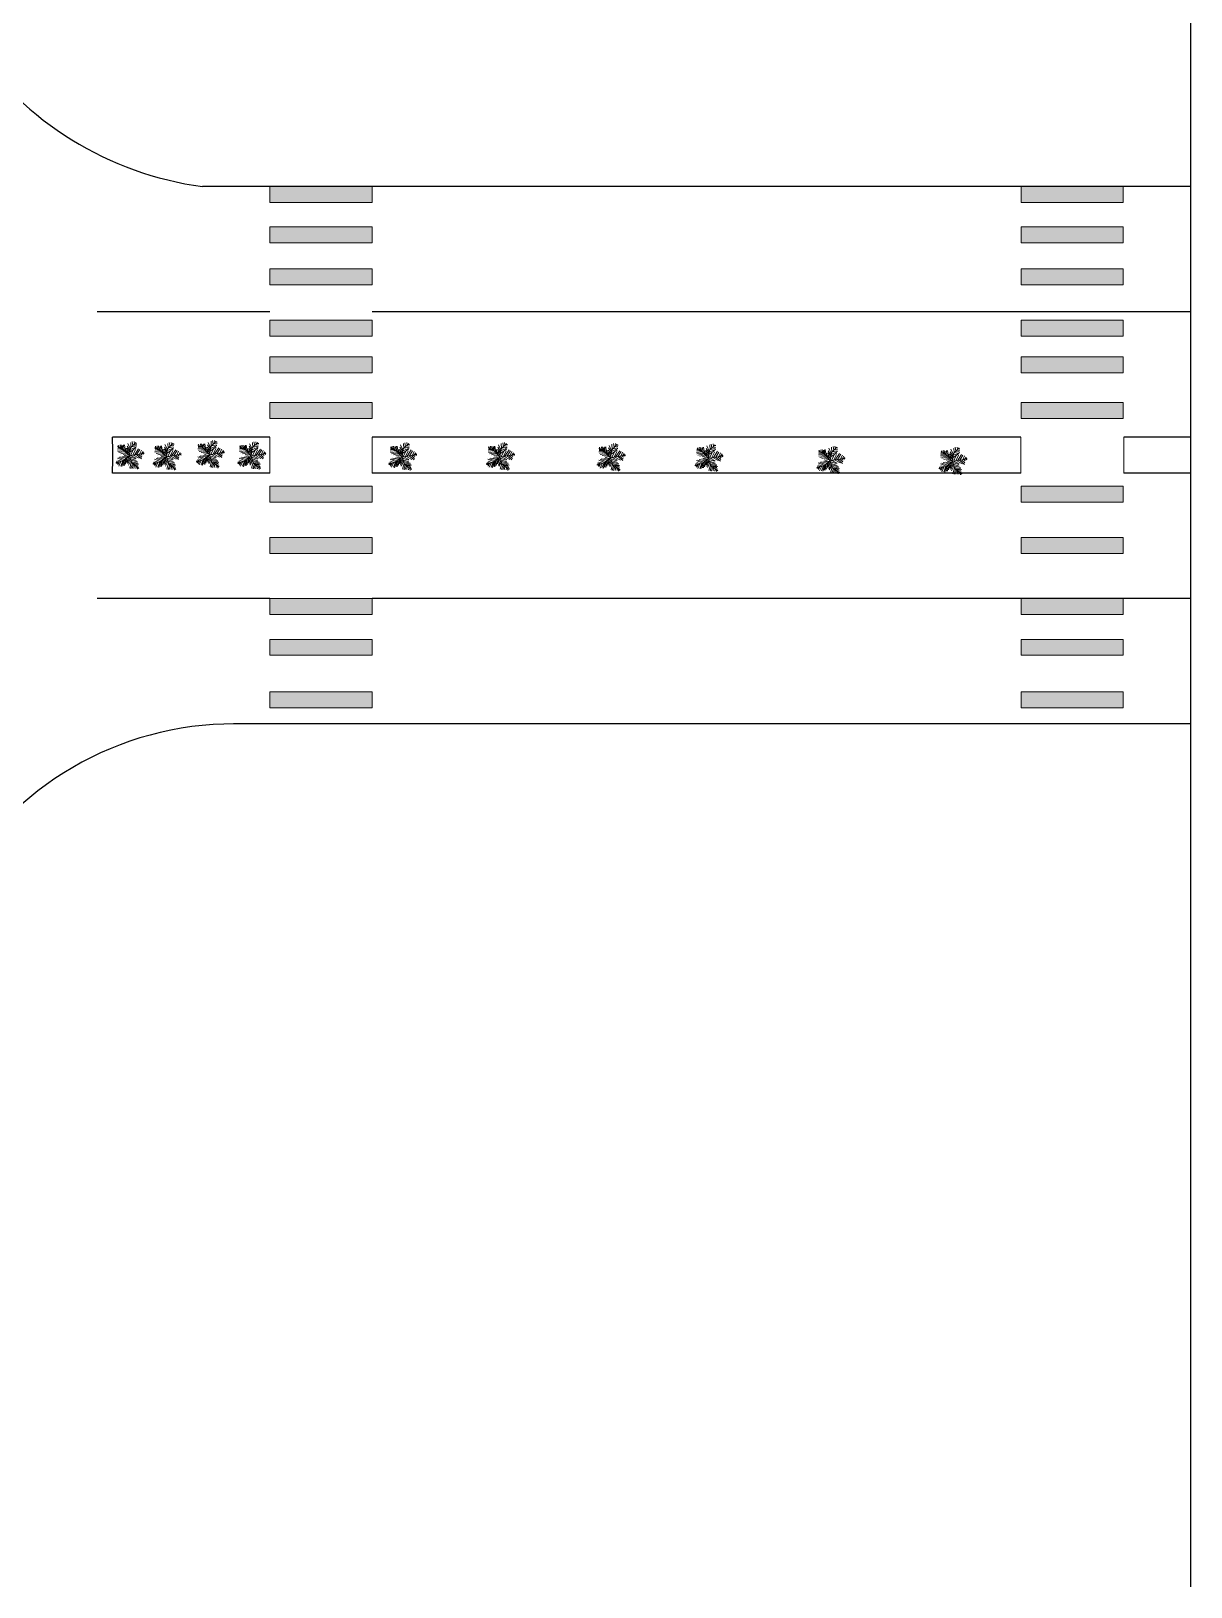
# Model space of a CAD drawing. Header units: inches. Extents: x -291016 to -124071, y 25078 to 137196.
# Drawn here: x -183450 to -180213, y 38929 to 43272 of the extents above; entities that cross this region are included whole.
import ezdxf

# ---------------------------------------------------------------- set-up
doc = ezdxf.new("R2010")
doc.units = ezdxf.units.IN
doc.header["$MEASUREMENT"] = 0
doc.layers.add('DOOR', color=112, linetype='Continuous', lineweight=20)
doc.layers.add('Furn', color=106, linetype='Continuous', lineweight=9)

# ---------------------------------------------------------------- blocks, each defined once
blk = doc.blocks.new('*U4')
for p, q in [((-47.498, 19.737), (-55.83, 18.344)), ((-40.615, 13.7), (-55.105, 10.913)), ((-31.5, 4.5), (-52.5, 25.5)), ((-33.37, 6.269), (-52.207, 5.34)), ((-48.585, 21.131), (-49.309, 29.026)), ((-28.299, 3.483), (-47.86, -5.805)), ((-43.513, 28.561), (-42.427, 15.558)), ((-38.442, 26.239), (-34.819, 7.663)), ((-21.416, 3.018), (-38.079, -8.128)), ((-35.544, 28.097), (-24.314, 3.947)), ((0, 0), (-31.5, 4.5)), ((-14.533, 2.09), (-30.834, 25.31)), ((-15.982, 2.09), (-30.11, -9.521)), ((-3.665, 19.273), (-27.574, 35.527)), ((-5.114, 28.097), (-24.676, 40.636)), ((-24.314, 23.917), (-2.941, 13.7)), ((0, 0), (-22.5, -19.5)), ((-7.288, 39.707), (-21.778, 46.673)), ((-6.563, 1.161), (-21.416, -8.128)), ((-20.691, 13.7), (-1.129, 4.876)), ((-8.737, 47.138), (-17.069, 52.711)), ((-10.186, 53.64), (-13.084, 55.962)), ((0, 0), (-10.5, 57)), ((-9.099, 51.782), (-6.563, 55.962)), ((-7.65, 43.423), (-2.578, 49.46)), ((-5.839, 35.992), (4.667, 48.067)), ((-5.114, 27.632), (10.463, 46.673)), ((-2.941, 16.486), (8.652, 37.85)), ((-1.129, 6.734), (9.014, 26.704)), ((0, 0), (27, 9)), ((0, 0), (18, -22.5)), ((3.942, 1.625), (11.187, 24.381)), ((6.478, 1.625), (26.04, -8.592)), ((10.101, 3.483), (17.708, 26.239)), ((11.187, 3.483), (30.749, -5.805)), ((16.259, 5.805), (23.142, 31.348)), ((18.07, 5.805), (35.096, -3.483)), ((22.055, 7.198), (27.489, 32.277)), ((24.229, 7.663), (46.688, 1.625)), ((27, 9), (48, 36)), ((27.127, 9.056), (31.112, 35.992)), ((29.662, 12.307), (48.137, 6.269)), ((31.836, 30.883), (32.561, 16.486)), ((33.285, 16.486), (48.862, 10.913)), ((35.096, 32.741), (37.27, 22.524)), ((36.183, 19.737), (48.137, 17.88)), ((38.719, 34.134), (41.979, 28.561)), ((40.53, 25.775), (48.862, 24.846)), ((43.791, 29.954), (51.036, 30.883)), ((44.153, 36.456), (45.239, 32.741)), ((-17.431, -15.094), (-42.789, -18.809)), ((-28.299, -29.026), (-42.789, -31.348)), ((-24.314, -21.596), (-42.427, -22.06)), ((-30.834, -34.135), (-42.427, -35.528)), ((-34.457, -39.708), (-40.978, -42.494)), ((-26.849, -26.24), (-40.253, -25.775)), ((-22.5, -19.5), (-37.5, -45)), ((-32.646, -36.921), (-31.921, -44.352)), ((-15.257, -12.772), (-30.11, -12.772)), ((-29.023, -30.884), (-27.936, -43.887)), ((-25.038, -23.918), (-22.865, -45.281)), ((-20.691, -18.345), (-17.793, -44.352)), ((-6.563, -5.805), (-19.967, -9.985)), ((-17.069, -15.094), (-12.721, -40.172)), ((-13.446, -11.378), (-8.737, -32.741)), ((-9.461, -8.592), (-6.201, -23.453)), ((-4.752, -3.483), (-3.665, -14.629)), ((2.493, -3.019), (-1.491, -20.202)), ((1.769, -2.555), (24.229, -9.521)), ((5.029, -6.27), (2.131, -25.775)), ((9.014, -11.378), (3.58, -35.992)), ((14.085, -16.951), (6.478, -40.172)), ((7.565, -9.056), (32.198, -14.629)), ((18.07, -22.524), (8.289, -45.745)), ((12.274, -15.094), (36.907, -18.809)), ((20.244, -30.419), (15.897, -44.816)), ((16.259, -19.738), (36.183, -22.989)), ((18, -22.5), (27, -52.5)), ((18.433, -22.524), (40.53, -29.026)), ((19.157, -25.311), (38.719, -33.206)), ((22.78, -37.85), (19.519, -48.532)), ((21.331, -32.741), (39.081, -40.636)), ((22.78, -38.314), (34.372, -44.816)), ((24.591, -45.745), (23.142, -50.854)), ((24.591, -43.423), (30.749, -47.603)), ((26.764, -49.925), (28.213, -50.854))]:
    blk.add_line(p, q)

msp = doc.modelspace()

# ---------------------------------------------------------------- hatches: boundary and pattern name
at = {"layer": 'DOOR', "linetype": 'Continuous', "ltscale": 0.2}
for points in [[(-182497.9998, 42838.1158), (-182782.9998, 42838.1158), (-182782.9998, 42793.5), (-182497.9998, 42793.5)], [(-180401.4998, 42838.1158), (-180686.4998, 42838.1158), (-180686.4998, 42793.5), (-180401.4998, 42793.5)], [(-182497.9998, 42725.5), (-182782.9998, 42725.5), (-182782.9998, 42680.8842), (-182497.9998, 42680.8842)], [(-180401.4998, 42725.5), (-180686.4998, 42725.5), (-180686.4998, 42680.8842), (-180401.4998, 42680.8842)], [(-182497.9998, 42608), (-182782.9998, 42608), (-182782.9998, 42563.3842), (-182497.9998, 42563.3842)], [(-180401.4998, 42608), (-180686.4998, 42608), (-180686.4998, 42563.3842), (-180401.4998, 42563.3842)], [(-182497.9998, 42465), (-182782.9998, 42465), (-182782.9998, 42420.3842), (-182497.9998, 42420.3842)], [(-180401.4998, 42465), (-180686.4998, 42465), (-180686.4998, 42420.3842), (-180401.4998, 42420.3842)], [(-182497.9998, 42363), (-182782.9998, 42363), (-182782.9998, 42318.3842), (-182497.9998, 42318.3842)], [(-180401.4998, 42363), (-180686.4998, 42363), (-180686.4998, 42318.3842), (-180401.4998, 42318.3842)], [(-182497.9998, 42235.5), (-182782.9998, 42235.5), (-182782.9998, 42190.8842), (-182497.9998, 42190.8842)], [(-180401.4998, 42235.5), (-180686.4998, 42235.5), (-180686.4998, 42190.8842), (-180401.4998, 42190.8842)], [(-182497.9998, 42001.5), (-182782.9998, 42001.5), (-182782.9998, 41956.8842), (-182497.9998, 41956.8842)], [(-180401.4998, 42001.5), (-180686.4998, 42001.5), (-180686.4998, 41956.8842), (-180401.4998, 41956.8842)], [(-182497.9998, 41858.5), (-182782.9998, 41858.5), (-182782.9998, 41813.8842), (-182497.9998, 41813.8842)], [(-180401.4998, 41858.5), (-180686.4998, 41858.5), (-180686.4998, 41813.8842), (-180401.4998, 41813.8842)], [(-182497.9998, 41688.1158), (-182782.9998, 41688.1158), (-182782.9998, 41643.5), (-182497.9998, 41643.5)], [(-180401.4998, 41688.1158), (-180686.4998, 41688.1158), (-180686.4998, 41643.5), (-180401.4998, 41643.5)], [(-182497.9998, 41574), (-182782.9998, 41574), (-182782.9998, 41529.3842), (-182497.9998, 41529.3842)], [(-180401.4998, 41574), (-180686.4998, 41574), (-180686.4998, 41529.3842), (-180401.4998, 41529.3842)], [(-182497.9998, 41427.5), (-182782.9998, 41427.5), (-182782.9998, 41382.8842), (-182497.9998, 41382.8842)], [(-180401.4998, 41427.5), (-180686.4998, 41427.5), (-180686.4998, 41382.8842), (-180401.4998, 41382.8842)]]:
    msp.add_hatch(color=2, dxfattribs=at).paths.add_polyline_path(points)

# ---------------------------------------------------------------- linework, layer by layer
msp.add_line((-180212.607, 38928.8438), (-180212.607, 45247.3879))
at = {"color": 1}
for p, q in [((-180212.607, 42838.1158), (-182971.5, 42838.1158)), ((-182782.9998, 42488.1158), (-183264.8465, 42488.1158)), ((-180212.607, 42488.1158), (-182497.9998, 42488.1158)), ((-182782.9998, 42138.1158), (-183222.2324, 42138.1158)), ((-180686.9998, 42138.1158), (-182497.9998, 42138.1158)), ((-180212.607, 42138.1158), (-180399.4998, 42138.1158)), ((-182782.9998, 42038.1158), (-183222.2324, 42038.1158)), ((-180686.9998, 42038.1158), (-182497.9998, 42038.1158)), ((-180212.607, 42038.1158), (-180399.4998, 42038.1158)), ((-182782.9998, 41688.1158), (-183264.8465, 41688.1158)), ((-180212.607, 41688.1158), (-182497.9998, 41688.1158)), ((-180212.607, 41338.1158), (-182884.6879, 41338.1158))]:
    msp.add_line(p, q, dxfattribs=at)
at = {"color": 3}
for centre, radius, start, end in [((-182848.4768, 43757.1796), 927.261, 214.1489456, 262.3758752), ((-182883.094, 40444.5139), 893.6034, 89.8977982, 150.6231174)]:
    msp.add_arc(centre, radius, start, end, dxfattribs=at)
msp.add_arc((-185091.5207, 42088.1158), 1869.9568, 358.4678093, 1.5321907)
at = {"layer": 'DOOR', "color": 2, "linetype": 'Continuous', "ltscale": 0.2}
for p, q in [((-182782.9998, 42138.1158), (-182782.9998, 42038.1158)), ((-182497.9998, 42138.1158), (-182497.9998, 42038.1158))]:
    msp.add_line(p, q, dxfattribs=at)
for points in [[(-182782.9998, 42838.1158), (-182497.9998, 42838.1158), (-182497.9998, 42793.5), (-182782.9998, 42793.5)], [(-180686.4998, 42838.1158), (-180401.4998, 42838.1158), (-180401.4998, 42793.5), (-180686.4998, 42793.5)], [(-182782.9998, 42725.5), (-182497.9998, 42725.5), (-182497.9998, 42680.8842), (-182782.9998, 42680.8842)], [(-180686.4998, 42725.5), (-180401.4998, 42725.5), (-180401.4998, 42680.8842), (-180686.4998, 42680.8842)], [(-182782.9998, 42608), (-182497.9998, 42608), (-182497.9998, 42563.3842), (-182782.9998, 42563.3842)], [(-180686.4998, 42608), (-180401.4998, 42608), (-180401.4998, 42563.3842), (-180686.4998, 42563.3842)], [(-182782.9998, 42465), (-182497.9998, 42465), (-182497.9998, 42420.3842), (-182782.9998, 42420.3842)], [(-180686.4998, 42465), (-180401.4998, 42465), (-180401.4998, 42420.3842), (-180686.4998, 42420.3842)], [(-182782.9998, 42363), (-182497.9998, 42363), (-182497.9998, 42318.3842), (-182782.9998, 42318.3842)], [(-180686.4998, 42363), (-180401.4998, 42363), (-180401.4998, 42318.3842), (-180686.4998, 42318.3842)], [(-182782.9998, 42235.5), (-182497.9998, 42235.5), (-182497.9998, 42190.8842), (-182782.9998, 42190.8842)], [(-180686.4998, 42235.5), (-180401.4998, 42235.5), (-180401.4998, 42190.8842), (-180686.4998, 42190.8842)], [(-182782.9998, 42001.5), (-182497.9998, 42001.5), (-182497.9998, 41956.8842), (-182782.9998, 41956.8842)], [(-180686.4998, 42001.5), (-180401.4998, 42001.5), (-180401.4998, 41956.8842), (-180686.4998, 41956.8842)], [(-182782.9998, 41858.5), (-182497.9998, 41858.5), (-182497.9998, 41813.8842), (-182782.9998, 41813.8842)], [(-180686.4998, 41858.5), (-180401.4998, 41858.5), (-180401.4998, 41813.8842), (-180686.4998, 41813.8842)], [(-182782.9998, 41688.1158), (-182497.9998, 41688.1158), (-182497.9998, 41643.5), (-182782.9998, 41643.5)], [(-180686.4998, 41688.1158), (-180401.4998, 41688.1158), (-180401.4998, 41643.5), (-180686.4998, 41643.5)], [(-182782.9998, 41574), (-182497.9998, 41574), (-182497.9998, 41529.3842), (-182782.9998, 41529.3842)], [(-180686.4998, 41574), (-180401.4998, 41574), (-180401.4998, 41529.3842), (-180686.4998, 41529.3842)], [(-182782.9998, 41427.5), (-182497.9998, 41427.5), (-182497.9998, 41382.8842), (-182782.9998, 41382.8842)], [(-180686.4998, 41427.5), (-180401.4998, 41427.5), (-180401.4998, 41382.8842), (-180686.4998, 41382.8842)]]:
    msp.add_lwpolyline(points, close=True, dxfattribs=at)
for points in [[(-180686.9998, 42038.1158), (-180686.9998, 42138.1158)], [(-180399.4998, 42138.1158), (-180399.4998, 42038.1158)]]:
    msp.add_lwpolyline(points, dxfattribs=at)

# ---------------------------------------------------------------- block references
at = {"layer": 'Furn', "ltscale": 0.2, "xscale": 0.7250000000931323, "yscale": 0.7250000000931323, "zscale": 0.725, "rotation": 270}
for p in [(-182951.2398, 42089.0469), (-183175.3711, 42085.9028), (-183071.7183, 42083.1772), (-182835.3919, 42085.3485), (-182414.2336, 42082.5903), (-182141.2336, 42082.5903), (-181832.2336, 42080.5903), (-181559.2336, 42079.0903), (-181219.2336, 42072.5903), (-180878.2336, 42070.0903)]:
    msp.add_blockref('*U4', p, dxfattribs=at)

doc.saveas('drawing.dxf')
